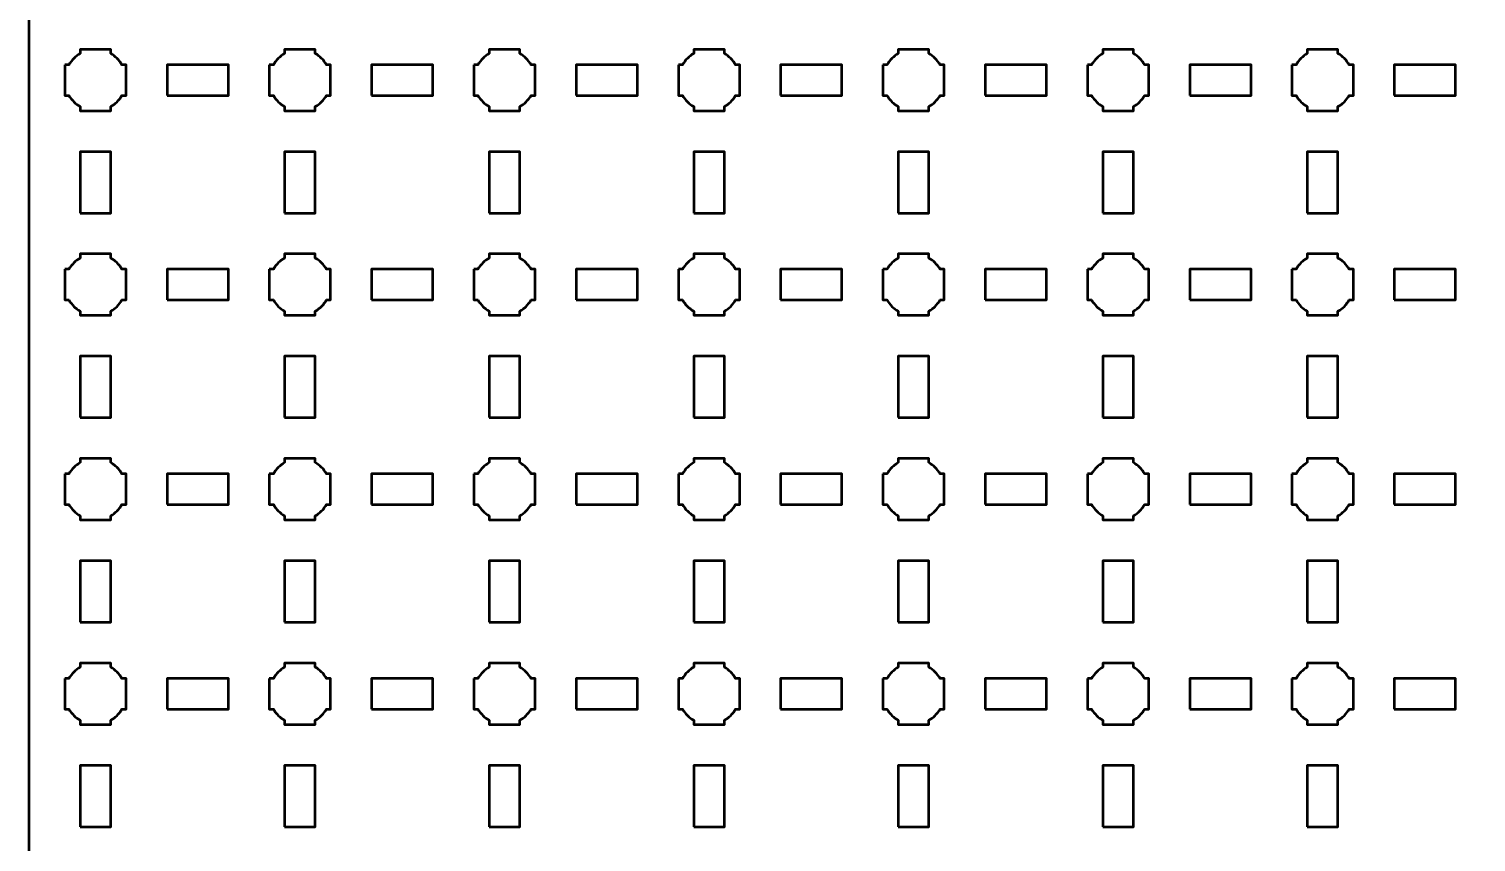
# Model space of a CAD drawing. Header units: centimetres. Extents: x -40.1 to 19.1, y -44.5 to 14.8.
# Drawn here: x -40.15 to -26, y -7.3 to 0.65 of the extents above; entities that cross this region are included whole.
import ezdxf

# ---------------------------------------------------------------- set-up
doc = ezdxf.new("R2010")
doc.units = ezdxf.units.CM
doc.header["$MEASUREMENT"] = 0
doc.layers.add('Layer 1', color=7, linetype='Continuous')

msp = doc.modelspace()

# ---------------------------------------------------------------- linework, layer by layer
at = {"layer": 'Layer 1', "color": 250, "lineweight": 53}
for points in [[(-38.8, 0), (-38.2, 0), (-38.2, 0.3), (-38.8, 0.3), (-38.8, 0)], [(-36.8, 0), (-36.2, 0), (-36.2, 0.3), (-36.8, 0.3), (-36.8, 0)], [(-34.8, 0), (-34.2, 0), (-34.2, 0.3), (-34.8, 0.3), (-34.8, 0)], [(-32.8, 0), (-32.2, 0), (-32.2, 0.3), (-32.8, 0.3), (-32.8, 0)], [(-30.8, 0), (-30.2, 0), (-30.2, 0.3), (-30.8, 0.3), (-30.8, 0)], [(-28.8, 0), (-28.2, 0), (-28.2, 0.3), (-28.8, 0.3), (-28.8, 0)], [(-26.8, 0), (-26.2, 0), (-26.2, 0.3), (-26.8, 0.3), (-26.8, 0)], [(-39.65, -1.15), (-39.35, -1.15), (-39.35, -0.55), (-39.65, -0.55), (-39.65, -1.15)], [(-37.65, -1.15), (-37.35, -1.15), (-37.35, -0.55), (-37.65, -0.55), (-37.65, -1.15)], [(-35.65, -1.15), (-35.35, -1.15), (-35.35, -0.55), (-35.65, -0.55), (-35.65, -1.15)], [(-33.65, -1.15), (-33.35, -1.15), (-33.35, -0.55), (-33.65, -0.55), (-33.65, -1.15)], [(-31.65, -1.15), (-31.35, -1.15), (-31.35, -0.55), (-31.65, -0.55), (-31.65, -1.15)], [(-29.65, -1.15), (-29.35, -1.15), (-29.35, -0.55), (-29.65, -0.55), (-29.65, -1.15)], [(-27.65, -1.15), (-27.35, -1.15), (-27.35, -0.55), (-27.65, -0.55), (-27.65, -1.15)], [(-38.8, -2), (-38.2, -2), (-38.2, -1.7), (-38.8, -1.7), (-38.8, -2)], [(-36.8, -2), (-36.2, -2), (-36.2, -1.7), (-36.8, -1.7), (-36.8, -2)], [(-34.8, -2), (-34.2, -2), (-34.2, -1.7), (-34.8, -1.7), (-34.8, -2)], [(-32.8, -2), (-32.2, -2), (-32.2, -1.7), (-32.8, -1.7), (-32.8, -2)], [(-30.8, -2), (-30.2, -2), (-30.2, -1.7), (-30.8, -1.7), (-30.8, -2)], [(-28.8, -2), (-28.2, -2), (-28.2, -1.7), (-28.8, -1.7), (-28.8, -2)], [(-26.8, -2), (-26.2, -2), (-26.2, -1.7), (-26.8, -1.7), (-26.8, -2)], [(-39.65, -3.15), (-39.35, -3.15), (-39.35, -2.55), (-39.65, -2.55), (-39.65, -3.15)], [(-37.65, -3.15), (-37.35, -3.15), (-37.35, -2.55), (-37.65, -2.55), (-37.65, -3.15)], [(-35.65, -3.15), (-35.35, -3.15), (-35.35, -2.55), (-35.65, -2.55), (-35.65, -3.15)], [(-33.65, -3.15), (-33.35, -3.15), (-33.35, -2.55), (-33.65, -2.55), (-33.65, -3.15)], [(-31.65, -3.15), (-31.35, -3.15), (-31.35, -2.55), (-31.65, -2.55), (-31.65, -3.15)], [(-29.65, -3.15), (-29.35, -3.15), (-29.35, -2.55), (-29.65, -2.55), (-29.65, -3.15)], [(-27.65, -3.15), (-27.35, -3.15), (-27.35, -2.55), (-27.65, -2.55), (-27.65, -3.15)], [(-38.8, -4), (-38.2, -4), (-38.2, -3.7), (-38.8, -3.7), (-38.8, -4)], [(-36.8, -4), (-36.2, -4), (-36.2, -3.7), (-36.8, -3.7), (-36.8, -4)], [(-34.8, -4), (-34.2, -4), (-34.2, -3.7), (-34.8, -3.7), (-34.8, -4)], [(-32.8, -4), (-32.2, -4), (-32.2, -3.7), (-32.8, -3.7), (-32.8, -4)], [(-30.8, -4), (-30.2, -4), (-30.2, -3.7), (-30.8, -3.7), (-30.8, -4)], [(-28.8, -4), (-28.2, -4), (-28.2, -3.7), (-28.8, -3.7), (-28.8, -4)], [(-26.8, -4), (-26.2, -4), (-26.2, -3.7), (-26.8, -3.7), (-26.8, -4)], [(-39.65, -5.15), (-39.35, -5.15), (-39.35, -4.55), (-39.65, -4.55), (-39.65, -5.15)], [(-37.65, -5.15), (-37.35, -5.15), (-37.35, -4.55), (-37.65, -4.55), (-37.65, -5.15)], [(-35.65, -5.15), (-35.35, -5.15), (-35.35, -4.55), (-35.65, -4.55), (-35.65, -5.15)], [(-33.65, -5.15), (-33.35, -5.15), (-33.35, -4.55), (-33.65, -4.55), (-33.65, -5.15)], [(-31.65, -5.15), (-31.35, -5.15), (-31.35, -4.55), (-31.65, -4.55), (-31.65, -5.15)], [(-29.65, -5.15), (-29.35, -5.15), (-29.35, -4.55), (-29.65, -4.55), (-29.65, -5.15)], [(-27.65, -5.15), (-27.35, -5.15), (-27.35, -4.55), (-27.65, -4.55), (-27.65, -5.15)], [(-38.8, -6), (-38.2, -6), (-38.2, -5.7), (-38.8, -5.7), (-38.8, -6)], [(-36.8, -6), (-36.2, -6), (-36.2, -5.7), (-36.8, -5.7), (-36.8, -6)], [(-34.8, -6), (-34.2, -6), (-34.2, -5.7), (-34.8, -5.7), (-34.8, -6)], [(-32.8, -6), (-32.2, -6), (-32.2, -5.7), (-32.8, -5.7), (-32.8, -6)], [(-30.8, -6), (-30.2, -6), (-30.2, -5.7), (-30.8, -5.7), (-30.8, -6)], [(-28.8, -6), (-28.2, -6), (-28.2, -5.7), (-28.8, -5.7), (-28.8, -6)], [(-26.8, -6), (-26.2, -6), (-26.2, -5.7), (-26.8, -5.7), (-26.8, -6)], [(-39.65, -7.15), (-39.35, -7.15), (-39.35, -6.55), (-39.65, -6.55), (-39.65, -7.15)], [(-37.65, -7.15), (-37.35, -7.15), (-37.35, -6.55), (-37.65, -6.55), (-37.65, -7.15)], [(-35.65, -7.15), (-35.35, -7.15), (-35.35, -6.55), (-35.65, -6.55), (-35.65, -7.15)], [(-33.65, -7.15), (-33.35, -7.15), (-33.35, -6.55), (-33.65, -6.55), (-33.65, -7.15)], [(-31.65, -7.15), (-31.35, -7.15), (-31.35, -6.55), (-31.65, -6.55), (-31.65, -7.15)], [(-29.65, -7.15), (-29.35, -7.15), (-29.35, -6.55), (-29.65, -6.55), (-29.65, -7.15)], [(-27.65, -7.15), (-27.35, -7.15), (-27.35, -6.55), (-27.65, -6.55), (-27.65, -7.15)]]:
    msp.add_lwpolyline(points, close=True, dxfattribs=at)
msp.add_open_spline([(-40.15, -44), (-40.15, -44), (-40.15, 14.3), (-40.15, 14.3), (-40.15, 14.3), (-40.15, 14.57609), (-39.92609, 14.8), (-39.65, 14.8), (-39.65, 14.8), (-39.65, 14.8), (18.65, 14.8), (18.65, 14.8), (18.65, 14.8), (18.92609, 14.8), (19.15, 14.57609), (19.15, 14.3), (19.15, 14.3), (19.15, 14.3), (19.15, -44), (19.15, -44), (19.15, -44), (19.15, -44.27609), (18.92609, -44.5), (18.65, -44.5), (18.65, -44.5), (18.65, -44.5), (-39.65, -44.5), (-39.65, -44.5), (-39.65, -44.5), (-39.92609, -44.5), (-40.15, -44.27609), (-40.15, -44)], degree=3, knots=[0, 0, 0, 0, 0.125, 0.125, 0.125, 0.125, 0.25, 0.25, 0.25, 0.25, 0.375, 0.375, 0.375, 0.375, 0.5, 0.5, 0.5, 0.5, 0.625, 0.625, 0.625, 0.625, 0.75, 0.75, 0.75, 0.75, 0.875, 0.875, 0.875, 0.875, 1, 1, 1, 1], dxfattribs=at)
at = {"layer": 'Layer 1', "lineweight": 53}
for points in [[(-39.8, 0.3), (-39.8, 0.3), (-39.75985, 0.3), (-39.75985, 0.3), (-39.75985, 0.3), (-39.7335, 0.34553), (-39.69553, 0.3835), (-39.65, 0.40985), (-39.65, 0.40985), (-39.65, 0.40985), (-39.65, 0.45), (-39.65, 0.45), (-39.65, 0.45), (-39.65, 0.45), (-39.5, 0.45), (-39.5, 0.45), (-39.5, 0.45), (-39.5, 0.45), (-39.35, 0.45), (-39.35, 0.45), (-39.35, 0.45), (-39.35, 0.45), (-39.35, 0.40985), (-39.35, 0.40985), (-39.35, 0.40985), (-39.30447, 0.3835), (-39.2665, 0.34553), (-39.24015, 0.3), (-39.24015, 0.3), (-39.24015, 0.3), (-39.2, 0.3), (-39.2, 0.3), (-39.2, 0.3), (-39.2, 0.3), (-39.2, 0.15), (-39.2, 0.15), (-39.2, 0.15), (-39.2, 0.15), (-39.2, 0), (-39.2, 0), (-39.2, 0), (-39.2, 0), (-39.24015, 0), (-39.24015, 0), (-39.24015, 0), (-39.2665, -0.04553), (-39.30447, -0.0835), (-39.35, -0.10985), (-39.35, -0.10985), (-39.35, -0.10985), (-39.35, -0.15), (-39.35, -0.15), (-39.35, -0.15), (-39.35, -0.15), (-39.5, -0.15), (-39.5, -0.15), (-39.5, -0.15), (-39.5, -0.15), (-39.65, -0.15), (-39.65, -0.15), (-39.65, -0.15), (-39.65, -0.15), (-39.65, -0.10985), (-39.65, -0.10985), (-39.65, -0.10985), (-39.69553, -0.0835), (-39.7335, -0.04553), (-39.75985, 0), (-39.75985, 0), (-39.75985, 0), (-39.8, 0), (-39.8, 0), (-39.8, 0), (-39.8, 0), (-39.8, 0.15), (-39.8, 0.15), (-39.8, 0.15), (-39.8, 0.15), (-39.8, 0.3), (-39.8, 0.3)], [(-37.8, 0.3), (-37.8, 0.3), (-37.75985, 0.3), (-37.75985, 0.3), (-37.75985, 0.3), (-37.7335, 0.34553), (-37.69553, 0.3835), (-37.65, 0.40985), (-37.65, 0.40985), (-37.65, 0.40985), (-37.65, 0.45), (-37.65, 0.45), (-37.65, 0.45), (-37.65, 0.45), (-37.5, 0.45), (-37.5, 0.45), (-37.5, 0.45), (-37.5, 0.45), (-37.35, 0.45), (-37.35, 0.45), (-37.35, 0.45), (-37.35, 0.45), (-37.35, 0.40985), (-37.35, 0.40985), (-37.35, 0.40985), (-37.30447, 0.3835), (-37.2665, 0.34553), (-37.24015, 0.3), (-37.24015, 0.3), (-37.24015, 0.3), (-37.2, 0.3), (-37.2, 0.3), (-37.2, 0.3), (-37.2, 0.3), (-37.2, 0.15), (-37.2, 0.15), (-37.2, 0.15), (-37.2, 0.15), (-37.2, 0), (-37.2, 0), (-37.2, 0), (-37.2, 0), (-37.24015, 0), (-37.24015, 0), (-37.24015, 0), (-37.2665, -0.04553), (-37.30447, -0.0835), (-37.35, -0.10985), (-37.35, -0.10985), (-37.35, -0.10985), (-37.35, -0.15), (-37.35, -0.15), (-37.35, -0.15), (-37.35, -0.15), (-37.5, -0.15), (-37.5, -0.15), (-37.5, -0.15), (-37.5, -0.15), (-37.65, -0.15), (-37.65, -0.15), (-37.65, -0.15), (-37.65, -0.15), (-37.65, -0.10985), (-37.65, -0.10985), (-37.65, -0.10985), (-37.69553, -0.0835), (-37.7335, -0.04553), (-37.75985, 0), (-37.75985, 0), (-37.75985, 0), (-37.8, 0), (-37.8, 0), (-37.8, 0), (-37.8, 0), (-37.8, 0.15), (-37.8, 0.15), (-37.8, 0.15), (-37.8, 0.15), (-37.8, 0.3), (-37.8, 0.3)], [(-35.8, 0.3), (-35.8, 0.3), (-35.75985, 0.3), (-35.75985, 0.3), (-35.75985, 0.3), (-35.7335, 0.34553), (-35.69553, 0.3835), (-35.65, 0.40985), (-35.65, 0.40985), (-35.65, 0.40985), (-35.65, 0.45), (-35.65, 0.45), (-35.65, 0.45), (-35.65, 0.45), (-35.5, 0.45), (-35.5, 0.45), (-35.5, 0.45), (-35.5, 0.45), (-35.35, 0.45), (-35.35, 0.45), (-35.35, 0.45), (-35.35, 0.45), (-35.35, 0.40985), (-35.35, 0.40985), (-35.35, 0.40985), (-35.30447, 0.3835), (-35.2665, 0.34553), (-35.24015, 0.3), (-35.24015, 0.3), (-35.24015, 0.3), (-35.2, 0.3), (-35.2, 0.3), (-35.2, 0.3), (-35.2, 0.3), (-35.2, 0.15), (-35.2, 0.15), (-35.2, 0.15), (-35.2, 0.15), (-35.2, 0), (-35.2, 0), (-35.2, 0), (-35.2, 0), (-35.24015, 0), (-35.24015, 0), (-35.24015, 0), (-35.2665, -0.04553), (-35.30447, -0.0835), (-35.35, -0.10985), (-35.35, -0.10985), (-35.35, -0.10985), (-35.35, -0.15), (-35.35, -0.15), (-35.35, -0.15), (-35.35, -0.15), (-35.5, -0.15), (-35.5, -0.15), (-35.5, -0.15), (-35.5, -0.15), (-35.65, -0.15), (-35.65, -0.15), (-35.65, -0.15), (-35.65, -0.15), (-35.65, -0.10985), (-35.65, -0.10985), (-35.65, -0.10985), (-35.69553, -0.0835), (-35.7335, -0.04553), (-35.75985, 0), (-35.75985, 0), (-35.75985, 0), (-35.8, 0), (-35.8, 0), (-35.8, 0), (-35.8, 0), (-35.8, 0.15), (-35.8, 0.15), (-35.8, 0.15), (-35.8, 0.15), (-35.8, 0.3), (-35.8, 0.3)], [(-33.8, 0.3), (-33.8, 0.3), (-33.75985, 0.3), (-33.75985, 0.3), (-33.75985, 0.3), (-33.7335, 0.34553), (-33.69553, 0.3835), (-33.65, 0.40985), (-33.65, 0.40985), (-33.65, 0.40985), (-33.65, 0.45), (-33.65, 0.45), (-33.65, 0.45), (-33.65, 0.45), (-33.5, 0.45), (-33.5, 0.45), (-33.5, 0.45), (-33.5, 0.45), (-33.35, 0.45), (-33.35, 0.45), (-33.35, 0.45), (-33.35, 0.45), (-33.35, 0.40985), (-33.35, 0.40985), (-33.35, 0.40985), (-33.30447, 0.3835), (-33.2665, 0.34553), (-33.24015, 0.3), (-33.24015, 0.3), (-33.24015, 0.3), (-33.2, 0.3), (-33.2, 0.3), (-33.2, 0.3), (-33.2, 0.3), (-33.2, 0.15), (-33.2, 0.15), (-33.2, 0.15), (-33.2, 0.15), (-33.2, 0), (-33.2, 0), (-33.2, 0), (-33.2, 0), (-33.24015, 0), (-33.24015, 0), (-33.24015, 0), (-33.2665, -0.04553), (-33.30447, -0.0835), (-33.35, -0.10985), (-33.35, -0.10985), (-33.35, -0.10985), (-33.35, -0.15), (-33.35, -0.15), (-33.35, -0.15), (-33.35, -0.15), (-33.5, -0.15), (-33.5, -0.15), (-33.5, -0.15), (-33.5, -0.15), (-33.65, -0.15), (-33.65, -0.15), (-33.65, -0.15), (-33.65, -0.15), (-33.65, -0.10985), (-33.65, -0.10985), (-33.65, -0.10985), (-33.69553, -0.0835), (-33.7335, -0.04553), (-33.75985, 0), (-33.75985, 0), (-33.75985, 0), (-33.8, 0), (-33.8, 0), (-33.8, 0), (-33.8, 0), (-33.8, 0.15), (-33.8, 0.15), (-33.8, 0.15), (-33.8, 0.15), (-33.8, 0.3), (-33.8, 0.3)], [(-31.8, 0.3), (-31.8, 0.3), (-31.75985, 0.3), (-31.75985, 0.3), (-31.75985, 0.3), (-31.7335, 0.34553), (-31.69553, 0.3835), (-31.65, 0.40985), (-31.65, 0.40985), (-31.65, 0.40985), (-31.65, 0.45), (-31.65, 0.45), (-31.65, 0.45), (-31.65, 0.45), (-31.5, 0.45), (-31.5, 0.45), (-31.5, 0.45), (-31.5, 0.45), (-31.35, 0.45), (-31.35, 0.45), (-31.35, 0.45), (-31.35, 0.45), (-31.35, 0.40985), (-31.35, 0.40985), (-31.35, 0.40985), (-31.30447, 0.3835), (-31.2665, 0.34553), (-31.24015, 0.3), (-31.24015, 0.3), (-31.24015, 0.3), (-31.2, 0.3), (-31.2, 0.3), (-31.2, 0.3), (-31.2, 0.3), (-31.2, 0.15), (-31.2, 0.15), (-31.2, 0.15), (-31.2, 0.15), (-31.2, 0), (-31.2, 0), (-31.2, 0), (-31.2, 0), (-31.24015, 0), (-31.24015, 0), (-31.24015, 0), (-31.2665, -0.04553), (-31.30447, -0.0835), (-31.35, -0.10985), (-31.35, -0.10985), (-31.35, -0.10985), (-31.35, -0.15), (-31.35, -0.15), (-31.35, -0.15), (-31.35, -0.15), (-31.5, -0.15), (-31.5, -0.15), (-31.5, -0.15), (-31.5, -0.15), (-31.65, -0.15), (-31.65, -0.15), (-31.65, -0.15), (-31.65, -0.15), (-31.65, -0.10985), (-31.65, -0.10985), (-31.65, -0.10985), (-31.69553, -0.0835), (-31.7335, -0.04553), (-31.75985, 0), (-31.75985, 0), (-31.75985, 0), (-31.8, 0), (-31.8, 0), (-31.8, 0), (-31.8, 0), (-31.8, 0.15), (-31.8, 0.15), (-31.8, 0.15), (-31.8, 0.15), (-31.8, 0.3), (-31.8, 0.3)], [(-29.8, 0.3), (-29.8, 0.3), (-29.75985, 0.3), (-29.75985, 0.3), (-29.75985, 0.3), (-29.7335, 0.34553), (-29.69553, 0.3835), (-29.65, 0.40985), (-29.65, 0.40985), (-29.65, 0.40985), (-29.65, 0.45), (-29.65, 0.45), (-29.65, 0.45), (-29.65, 0.45), (-29.5, 0.45), (-29.5, 0.45), (-29.5, 0.45), (-29.5, 0.45), (-29.35, 0.45), (-29.35, 0.45), (-29.35, 0.45), (-29.35, 0.45), (-29.35, 0.40985), (-29.35, 0.40985), (-29.35, 0.40985), (-29.30447, 0.3835), (-29.2665, 0.34553), (-29.24015, 0.3), (-29.24015, 0.3), (-29.24015, 0.3), (-29.2, 0.3), (-29.2, 0.3), (-29.2, 0.3), (-29.2, 0.3), (-29.2, 0.15), (-29.2, 0.15), (-29.2, 0.15), (-29.2, 0.15), (-29.2, 0), (-29.2, 0), (-29.2, 0), (-29.2, 0), (-29.24015, 0), (-29.24015, 0), (-29.24015, 0), (-29.2665, -0.04553), (-29.30447, -0.0835), (-29.35, -0.10985), (-29.35, -0.10985), (-29.35, -0.10985), (-29.35, -0.15), (-29.35, -0.15), (-29.35, -0.15), (-29.35, -0.15), (-29.5, -0.15), (-29.5, -0.15), (-29.5, -0.15), (-29.5, -0.15), (-29.65, -0.15), (-29.65, -0.15), (-29.65, -0.15), (-29.65, -0.15), (-29.65, -0.10985), (-29.65, -0.10985), (-29.65, -0.10985), (-29.69553, -0.0835), (-29.7335, -0.04553), (-29.75985, 0), (-29.75985, 0), (-29.75985, 0), (-29.8, 0), (-29.8, 0), (-29.8, 0), (-29.8, 0), (-29.8, 0.15), (-29.8, 0.15), (-29.8, 0.15), (-29.8, 0.15), (-29.8, 0.3), (-29.8, 0.3)], [(-27.8, 0.3), (-27.8, 0.3), (-27.75985, 0.3), (-27.75985, 0.3), (-27.75985, 0.3), (-27.7335, 0.34553), (-27.69553, 0.3835), (-27.65, 0.40985), (-27.65, 0.40985), (-27.65, 0.40985), (-27.65, 0.45), (-27.65, 0.45), (-27.65, 0.45), (-27.65, 0.45), (-27.5, 0.45), (-27.5, 0.45), (-27.5, 0.45), (-27.5, 0.45), (-27.35, 0.45), (-27.35, 0.45), (-27.35, 0.45), (-27.35, 0.45), (-27.35, 0.40985), (-27.35, 0.40985), (-27.35, 0.40985), (-27.30447, 0.3835), (-27.2665, 0.34553), (-27.24015, 0.3), (-27.24015, 0.3), (-27.24015, 0.3), (-27.2, 0.3), (-27.2, 0.3), (-27.2, 0.3), (-27.2, 0.3), (-27.2, 0.15), (-27.2, 0.15), (-27.2, 0.15), (-27.2, 0.15), (-27.2, 0), (-27.2, 0), (-27.2, 0), (-27.2, 0), (-27.24015, 0), (-27.24015, 0), (-27.24015, 0), (-27.2665, -0.04553), (-27.30447, -0.0835), (-27.35, -0.10985), (-27.35, -0.10985), (-27.35, -0.10985), (-27.35, -0.15), (-27.35, -0.15), (-27.35, -0.15), (-27.35, -0.15), (-27.5, -0.15), (-27.5, -0.15), (-27.5, -0.15), (-27.5, -0.15), (-27.65, -0.15), (-27.65, -0.15), (-27.65, -0.15), (-27.65, -0.15), (-27.65, -0.10985), (-27.65, -0.10985), (-27.65, -0.10985), (-27.69553, -0.0835), (-27.7335, -0.04553), (-27.75985, 0), (-27.75985, 0), (-27.75985, 0), (-27.8, 0), (-27.8, 0), (-27.8, 0), (-27.8, 0), (-27.8, 0.15), (-27.8, 0.15), (-27.8, 0.15), (-27.8, 0.15), (-27.8, 0.3), (-27.8, 0.3)], [(-39.8, -1.7), (-39.8, -1.7), (-39.75985, -1.7), (-39.75985, -1.7), (-39.75985, -1.7), (-39.7335, -1.65447), (-39.69553, -1.6165), (-39.65, -1.59015), (-39.65, -1.59015), (-39.65, -1.59015), (-39.65, -1.55), (-39.65, -1.55), (-39.65, -1.55), (-39.65, -1.55), (-39.5, -1.55), (-39.5, -1.55), (-39.5, -1.55), (-39.5, -1.55), (-39.35, -1.55), (-39.35, -1.55), (-39.35, -1.55), (-39.35, -1.55), (-39.35, -1.59015), (-39.35, -1.59015), (-39.35, -1.59015), (-39.30447, -1.6165), (-39.2665, -1.65447), (-39.24015, -1.7), (-39.24015, -1.7), (-39.24015, -1.7), (-39.2, -1.7), (-39.2, -1.7), (-39.2, -1.7), (-39.2, -1.7), (-39.2, -1.85), (-39.2, -1.85), (-39.2, -1.85), (-39.2, -1.85), (-39.2, -2), (-39.2, -2), (-39.2, -2), (-39.2, -2), (-39.24015, -2), (-39.24015, -2), (-39.24015, -2), (-39.2665, -2.04553), (-39.30447, -2.0835), (-39.35, -2.10985), (-39.35, -2.10985), (-39.35, -2.10985), (-39.35, -2.15), (-39.35, -2.15), (-39.35, -2.15), (-39.35, -2.15), (-39.5, -2.15), (-39.5, -2.15), (-39.5, -2.15), (-39.5, -2.15), (-39.65, -2.15), (-39.65, -2.15), (-39.65, -2.15), (-39.65, -2.15), (-39.65, -2.10985), (-39.65, -2.10985), (-39.65, -2.10985), (-39.69553, -2.0835), (-39.7335, -2.04553), (-39.75985, -2), (-39.75985, -2), (-39.75985, -2), (-39.8, -2), (-39.8, -2), (-39.8, -2), (-39.8, -2), (-39.8, -1.85), (-39.8, -1.85), (-39.8, -1.85), (-39.8, -1.85), (-39.8, -1.7), (-39.8, -1.7)], [(-37.8, -1.7), (-37.8, -1.7), (-37.75985, -1.7), (-37.75985, -1.7), (-37.75985, -1.7), (-37.7335, -1.65447), (-37.69553, -1.6165), (-37.65, -1.59015), (-37.65, -1.59015), (-37.65, -1.59015), (-37.65, -1.55), (-37.65, -1.55), (-37.65, -1.55), (-37.65, -1.55), (-37.5, -1.55), (-37.5, -1.55), (-37.5, -1.55), (-37.5, -1.55), (-37.35, -1.55), (-37.35, -1.55), (-37.35, -1.55), (-37.35, -1.55), (-37.35, -1.59015), (-37.35, -1.59015), (-37.35, -1.59015), (-37.30447, -1.6165), (-37.2665, -1.65447), (-37.24015, -1.7), (-37.24015, -1.7), (-37.24015, -1.7), (-37.2, -1.7), (-37.2, -1.7), (-37.2, -1.7), (-37.2, -1.7), (-37.2, -1.85), (-37.2, -1.85), (-37.2, -1.85), (-37.2, -1.85), (-37.2, -2), (-37.2, -2), (-37.2, -2), (-37.2, -2), (-37.24015, -2), (-37.24015, -2), (-37.24015, -2), (-37.2665, -2.04553), (-37.30447, -2.0835), (-37.35, -2.10985), (-37.35, -2.10985), (-37.35, -2.10985), (-37.35, -2.15), (-37.35, -2.15), (-37.35, -2.15), (-37.35, -2.15), (-37.5, -2.15), (-37.5, -2.15), (-37.5, -2.15), (-37.5, -2.15), (-37.65, -2.15), (-37.65, -2.15), (-37.65, -2.15), (-37.65, -2.15), (-37.65, -2.10985), (-37.65, -2.10985), (-37.65, -2.10985), (-37.69553, -2.0835), (-37.7335, -2.04553), (-37.75985, -2), (-37.75985, -2), (-37.75985, -2), (-37.8, -2), (-37.8, -2), (-37.8, -2), (-37.8, -2), (-37.8, -1.85), (-37.8, -1.85), (-37.8, -1.85), (-37.8, -1.85), (-37.8, -1.7), (-37.8, -1.7)], [(-35.8, -1.7), (-35.8, -1.7), (-35.75985, -1.7), (-35.75985, -1.7), (-35.75985, -1.7), (-35.7335, -1.65447), (-35.69553, -1.6165), (-35.65, -1.59015), (-35.65, -1.59015), (-35.65, -1.59015), (-35.65, -1.55), (-35.65, -1.55), (-35.65, -1.55), (-35.65, -1.55), (-35.5, -1.55), (-35.5, -1.55), (-35.5, -1.55), (-35.5, -1.55), (-35.35, -1.55), (-35.35, -1.55), (-35.35, -1.55), (-35.35, -1.55), (-35.35, -1.59015), (-35.35, -1.59015), (-35.35, -1.59015), (-35.30447, -1.6165), (-35.2665, -1.65447), (-35.24015, -1.7), (-35.24015, -1.7), (-35.24015, -1.7), (-35.2, -1.7), (-35.2, -1.7), (-35.2, -1.7), (-35.2, -1.7), (-35.2, -1.85), (-35.2, -1.85), (-35.2, -1.85), (-35.2, -1.85), (-35.2, -2), (-35.2, -2), (-35.2, -2), (-35.2, -2), (-35.24015, -2), (-35.24015, -2), (-35.24015, -2), (-35.2665, -2.04553), (-35.30447, -2.0835), (-35.35, -2.10985), (-35.35, -2.10985), (-35.35, -2.10985), (-35.35, -2.15), (-35.35, -2.15), (-35.35, -2.15), (-35.35, -2.15), (-35.5, -2.15), (-35.5, -2.15), (-35.5, -2.15), (-35.5, -2.15), (-35.65, -2.15), (-35.65, -2.15), (-35.65, -2.15), (-35.65, -2.15), (-35.65, -2.10985), (-35.65, -2.10985), (-35.65, -2.10985), (-35.69553, -2.0835), (-35.7335, -2.04553), (-35.75985, -2), (-35.75985, -2), (-35.75985, -2), (-35.8, -2), (-35.8, -2), (-35.8, -2), (-35.8, -2), (-35.8, -1.85), (-35.8, -1.85), (-35.8, -1.85), (-35.8, -1.85), (-35.8, -1.7), (-35.8, -1.7)], [(-33.8, -1.7), (-33.8, -1.7), (-33.75985, -1.7), (-33.75985, -1.7), (-33.75985, -1.7), (-33.7335, -1.65447), (-33.69553, -1.6165), (-33.65, -1.59015), (-33.65, -1.59015), (-33.65, -1.59015), (-33.65, -1.55), (-33.65, -1.55), (-33.65, -1.55), (-33.65, -1.55), (-33.5, -1.55), (-33.5, -1.55), (-33.5, -1.55), (-33.5, -1.55), (-33.35, -1.55), (-33.35, -1.55), (-33.35, -1.55), (-33.35, -1.55), (-33.35, -1.59015), (-33.35, -1.59015), (-33.35, -1.59015), (-33.30447, -1.6165), (-33.2665, -1.65447), (-33.24015, -1.7), (-33.24015, -1.7), (-33.24015, -1.7), (-33.2, -1.7), (-33.2, -1.7), (-33.2, -1.7), (-33.2, -1.7), (-33.2, -1.85), (-33.2, -1.85), (-33.2, -1.85), (-33.2, -1.85), (-33.2, -2), (-33.2, -2), (-33.2, -2), (-33.2, -2), (-33.24015, -2), (-33.24015, -2), (-33.24015, -2), (-33.2665, -2.04553), (-33.30447, -2.0835), (-33.35, -2.10985), (-33.35, -2.10985), (-33.35, -2.10985), (-33.35, -2.15), (-33.35, -2.15), (-33.35, -2.15), (-33.35, -2.15), (-33.5, -2.15), (-33.5, -2.15), (-33.5, -2.15), (-33.5, -2.15), (-33.65, -2.15), (-33.65, -2.15), (-33.65, -2.15), (-33.65, -2.15), (-33.65, -2.10985), (-33.65, -2.10985), (-33.65, -2.10985), (-33.69553, -2.0835), (-33.7335, -2.04553), (-33.75985, -2), (-33.75985, -2), (-33.75985, -2), (-33.8, -2), (-33.8, -2), (-33.8, -2), (-33.8, -2), (-33.8, -1.85), (-33.8, -1.85), (-33.8, -1.85), (-33.8, -1.85), (-33.8, -1.7), (-33.8, -1.7)], [(-31.8, -1.7), (-31.8, -1.7), (-31.75985, -1.7), (-31.75985, -1.7), (-31.75985, -1.7), (-31.7335, -1.65447), (-31.69553, -1.6165), (-31.65, -1.59015), (-31.65, -1.59015), (-31.65, -1.59015), (-31.65, -1.55), (-31.65, -1.55), (-31.65, -1.55), (-31.65, -1.55), (-31.5, -1.55), (-31.5, -1.55), (-31.5, -1.55), (-31.5, -1.55), (-31.35, -1.55), (-31.35, -1.55), (-31.35, -1.55), (-31.35, -1.55), (-31.35, -1.59015), (-31.35, -1.59015), (-31.35, -1.59015), (-31.30447, -1.6165), (-31.2665, -1.65447), (-31.24015, -1.7), (-31.24015, -1.7), (-31.24015, -1.7), (-31.2, -1.7), (-31.2, -1.7), (-31.2, -1.7), (-31.2, -1.7), (-31.2, -1.85), (-31.2, -1.85), (-31.2, -1.85), (-31.2, -1.85), (-31.2, -2), (-31.2, -2), (-31.2, -2), (-31.2, -2), (-31.24015, -2), (-31.24015, -2), (-31.24015, -2), (-31.2665, -2.04553), (-31.30447, -2.0835), (-31.35, -2.10985), (-31.35, -2.10985), (-31.35, -2.10985), (-31.35, -2.15), (-31.35, -2.15), (-31.35, -2.15), (-31.35, -2.15), (-31.5, -2.15), (-31.5, -2.15), (-31.5, -2.15), (-31.5, -2.15), (-31.65, -2.15), (-31.65, -2.15), (-31.65, -2.15), (-31.65, -2.15), (-31.65, -2.10985), (-31.65, -2.10985), (-31.65, -2.10985), (-31.69553, -2.0835), (-31.7335, -2.04553), (-31.75985, -2), (-31.75985, -2), (-31.75985, -2), (-31.8, -2), (-31.8, -2), (-31.8, -2), (-31.8, -2), (-31.8, -1.85), (-31.8, -1.85), (-31.8, -1.85), (-31.8, -1.85), (-31.8, -1.7), (-31.8, -1.7)], [(-29.8, -1.7), (-29.8, -1.7), (-29.75985, -1.7), (-29.75985, -1.7), (-29.75985, -1.7), (-29.7335, -1.65447), (-29.69553, -1.6165), (-29.65, -1.59015), (-29.65, -1.59015), (-29.65, -1.59015), (-29.65, -1.55), (-29.65, -1.55), (-29.65, -1.55), (-29.65, -1.55), (-29.5, -1.55), (-29.5, -1.55), (-29.5, -1.55), (-29.5, -1.55), (-29.35, -1.55), (-29.35, -1.55), (-29.35, -1.55), (-29.35, -1.55), (-29.35, -1.59015), (-29.35, -1.59015), (-29.35, -1.59015), (-29.30447, -1.6165), (-29.2665, -1.65447), (-29.24015, -1.7), (-29.24015, -1.7), (-29.24015, -1.7), (-29.2, -1.7), (-29.2, -1.7), (-29.2, -1.7), (-29.2, -1.7), (-29.2, -1.85), (-29.2, -1.85), (-29.2, -1.85), (-29.2, -1.85), (-29.2, -2), (-29.2, -2), (-29.2, -2), (-29.2, -2), (-29.24015, -2), (-29.24015, -2), (-29.24015, -2), (-29.2665, -2.04553), (-29.30447, -2.0835), (-29.35, -2.10985), (-29.35, -2.10985), (-29.35, -2.10985), (-29.35, -2.15), (-29.35, -2.15), (-29.35, -2.15), (-29.35, -2.15), (-29.5, -2.15), (-29.5, -2.15), (-29.5, -2.15), (-29.5, -2.15), (-29.65, -2.15), (-29.65, -2.15), (-29.65, -2.15), (-29.65, -2.15), (-29.65, -2.10985), (-29.65, -2.10985), (-29.65, -2.10985), (-29.69553, -2.0835), (-29.7335, -2.04553), (-29.75985, -2), (-29.75985, -2), (-29.75985, -2), (-29.8, -2), (-29.8, -2), (-29.8, -2), (-29.8, -2), (-29.8, -1.85), (-29.8, -1.85), (-29.8, -1.85), (-29.8, -1.85), (-29.8, -1.7), (-29.8, -1.7)], [(-27.8, -1.7), (-27.8, -1.7), (-27.75985, -1.7), (-27.75985, -1.7), (-27.75985, -1.7), (-27.7335, -1.65447), (-27.69553, -1.6165), (-27.65, -1.59015), (-27.65, -1.59015), (-27.65, -1.59015), (-27.65, -1.55), (-27.65, -1.55), (-27.65, -1.55), (-27.65, -1.55), (-27.5, -1.55), (-27.5, -1.55), (-27.5, -1.55), (-27.5, -1.55), (-27.35, -1.55), (-27.35, -1.55), (-27.35, -1.55), (-27.35, -1.55), (-27.35, -1.59015), (-27.35, -1.59015), (-27.35, -1.59015), (-27.30447, -1.6165), (-27.2665, -1.65447), (-27.24015, -1.7), (-27.24015, -1.7), (-27.24015, -1.7), (-27.2, -1.7), (-27.2, -1.7), (-27.2, -1.7), (-27.2, -1.7), (-27.2, -1.85), (-27.2, -1.85), (-27.2, -1.85), (-27.2, -1.85), (-27.2, -2), (-27.2, -2), (-27.2, -2), (-27.2, -2), (-27.24015, -2), (-27.24015, -2), (-27.24015, -2), (-27.2665, -2.04553), (-27.30447, -2.0835), (-27.35, -2.10985), (-27.35, -2.10985), (-27.35, -2.10985), (-27.35, -2.15), (-27.35, -2.15), (-27.35, -2.15), (-27.35, -2.15), (-27.5, -2.15), (-27.5, -2.15), (-27.5, -2.15), (-27.5, -2.15), (-27.65, -2.15), (-27.65, -2.15), (-27.65, -2.15), (-27.65, -2.15), (-27.65, -2.10985), (-27.65, -2.10985), (-27.65, -2.10985), (-27.69553, -2.0835), (-27.7335, -2.04553), (-27.75985, -2), (-27.75985, -2), (-27.75985, -2), (-27.8, -2), (-27.8, -2), (-27.8, -2), (-27.8, -2), (-27.8, -1.85), (-27.8, -1.85), (-27.8, -1.85), (-27.8, -1.85), (-27.8, -1.7), (-27.8, -1.7)], [(-39.8, -3.7), (-39.8, -3.7), (-39.75985, -3.7), (-39.75985, -3.7), (-39.75985, -3.7), (-39.7335, -3.65447), (-39.69553, -3.6165), (-39.65, -3.59015), (-39.65, -3.59015), (-39.65, -3.59015), (-39.65, -3.55), (-39.65, -3.55), (-39.65, -3.55), (-39.65, -3.55), (-39.5, -3.55), (-39.5, -3.55), (-39.5, -3.55), (-39.5, -3.55), (-39.35, -3.55), (-39.35, -3.55), (-39.35, -3.55), (-39.35, -3.55), (-39.35, -3.59015), (-39.35, -3.59015), (-39.35, -3.59015), (-39.30447, -3.6165), (-39.2665, -3.65447), (-39.24015, -3.7), (-39.24015, -3.7), (-39.24015, -3.7), (-39.2, -3.7), (-39.2, -3.7), (-39.2, -3.7), (-39.2, -3.7), (-39.2, -3.85), (-39.2, -3.85), (-39.2, -3.85), (-39.2, -3.85), (-39.2, -4), (-39.2, -4), (-39.2, -4), (-39.2, -4), (-39.24015, -4), (-39.24015, -4), (-39.24015, -4), (-39.2665, -4.04553), (-39.30447, -4.0835), (-39.35, -4.10985), (-39.35, -4.10985), (-39.35, -4.10985), (-39.35, -4.15), (-39.35, -4.15), (-39.35, -4.15), (-39.35, -4.15), (-39.5, -4.15), (-39.5, -4.15), (-39.5, -4.15), (-39.5, -4.15), (-39.65, -4.15), (-39.65, -4.15), (-39.65, -4.15), (-39.65, -4.15), (-39.65, -4.10985), (-39.65, -4.10985), (-39.65, -4.10985), (-39.69553, -4.0835), (-39.7335, -4.04553), (-39.75985, -4), (-39.75985, -4), (-39.75985, -4), (-39.8, -4), (-39.8, -4), (-39.8, -4), (-39.8, -4), (-39.8, -3.85), (-39.8, -3.85), (-39.8, -3.85), (-39.8, -3.85), (-39.8, -3.7), (-39.8, -3.7)], [(-37.8, -3.7), (-37.8, -3.7), (-37.75985, -3.7), (-37.75985, -3.7), (-37.75985, -3.7), (-37.7335, -3.65447), (-37.69553, -3.6165), (-37.65, -3.59015), (-37.65, -3.59015), (-37.65, -3.59015), (-37.65, -3.55), (-37.65, -3.55), (-37.65, -3.55), (-37.65, -3.55), (-37.5, -3.55), (-37.5, -3.55), (-37.5, -3.55), (-37.5, -3.55), (-37.35, -3.55), (-37.35, -3.55), (-37.35, -3.55), (-37.35, -3.55), (-37.35, -3.59015), (-37.35, -3.59015), (-37.35, -3.59015), (-37.30447, -3.6165), (-37.2665, -3.65447), (-37.24015, -3.7), (-37.24015, -3.7), (-37.24015, -3.7), (-37.2, -3.7), (-37.2, -3.7), (-37.2, -3.7), (-37.2, -3.7), (-37.2, -3.85), (-37.2, -3.85), (-37.2, -3.85), (-37.2, -3.85), (-37.2, -4), (-37.2, -4), (-37.2, -4), (-37.2, -4), (-37.24015, -4), (-37.24015, -4), (-37.24015, -4), (-37.2665, -4.04553), (-37.30447, -4.0835), (-37.35, -4.10985), (-37.35, -4.10985), (-37.35, -4.10985), (-37.35, -4.15), (-37.35, -4.15), (-37.35, -4.15), (-37.35, -4.15), (-37.5, -4.15), (-37.5, -4.15), (-37.5, -4.15), (-37.5, -4.15), (-37.65, -4.15), (-37.65, -4.15), (-37.65, -4.15), (-37.65, -4.15), (-37.65, -4.10985), (-37.65, -4.10985), (-37.65, -4.10985), (-37.69553, -4.0835), (-37.7335, -4.04553), (-37.75985, -4), (-37.75985, -4), (-37.75985, -4), (-37.8, -4), (-37.8, -4), (-37.8, -4), (-37.8, -4), (-37.8, -3.85), (-37.8, -3.85), (-37.8, -3.85), (-37.8, -3.85), (-37.8, -3.7), (-37.8, -3.7)], [(-35.8, -3.7), (-35.8, -3.7), (-35.75985, -3.7), (-35.75985, -3.7), (-35.75985, -3.7), (-35.7335, -3.65447), (-35.69553, -3.6165), (-35.65, -3.59015), (-35.65, -3.59015), (-35.65, -3.59015), (-35.65, -3.55), (-35.65, -3.55), (-35.65, -3.55), (-35.65, -3.55), (-35.5, -3.55), (-35.5, -3.55), (-35.5, -3.55), (-35.5, -3.55), (-35.35, -3.55), (-35.35, -3.55), (-35.35, -3.55), (-35.35, -3.55), (-35.35, -3.59015), (-35.35, -3.59015), (-35.35, -3.59015), (-35.30447, -3.6165), (-35.2665, -3.65447), (-35.24015, -3.7), (-35.24015, -3.7), (-35.24015, -3.7), (-35.2, -3.7), (-35.2, -3.7), (-35.2, -3.7), (-35.2, -3.7), (-35.2, -3.85), (-35.2, -3.85), (-35.2, -3.85), (-35.2, -3.85), (-35.2, -4), (-35.2, -4), (-35.2, -4), (-35.2, -4), (-35.24015, -4), (-35.24015, -4), (-35.24015, -4), (-35.2665, -4.04553), (-35.30447, -4.0835), (-35.35, -4.10985), (-35.35, -4.10985), (-35.35, -4.10985), (-35.35, -4.15), (-35.35, -4.15), (-35.35, -4.15), (-35.35, -4.15), (-35.5, -4.15), (-35.5, -4.15), (-35.5, -4.15), (-35.5, -4.15), (-35.65, -4.15), (-35.65, -4.15), (-35.65, -4.15), (-35.65, -4.15), (-35.65, -4.10985), (-35.65, -4.10985), (-35.65, -4.10985), (-35.69553, -4.0835), (-35.7335, -4.04553), (-35.75985, -4), (-35.75985, -4), (-35.75985, -4), (-35.8, -4), (-35.8, -4), (-35.8, -4), (-35.8, -4), (-35.8, -3.85), (-35.8, -3.85), (-35.8, -3.85), (-35.8, -3.85), (-35.8, -3.7), (-35.8, -3.7)], [(-33.8, -3.7), (-33.8, -3.7), (-33.75985, -3.7), (-33.75985, -3.7), (-33.75985, -3.7), (-33.7335, -3.65447), (-33.69553, -3.6165), (-33.65, -3.59015), (-33.65, -3.59015), (-33.65, -3.59015), (-33.65, -3.55), (-33.65, -3.55), (-33.65, -3.55), (-33.65, -3.55), (-33.5, -3.55), (-33.5, -3.55), (-33.5, -3.55), (-33.5, -3.55), (-33.35, -3.55), (-33.35, -3.55), (-33.35, -3.55), (-33.35, -3.55), (-33.35, -3.59015), (-33.35, -3.59015), (-33.35, -3.59015), (-33.30447, -3.6165), (-33.2665, -3.65447), (-33.24015, -3.7), (-33.24015, -3.7), (-33.24015, -3.7), (-33.2, -3.7), (-33.2, -3.7), (-33.2, -3.7), (-33.2, -3.7), (-33.2, -3.85), (-33.2, -3.85), (-33.2, -3.85), (-33.2, -3.85), (-33.2, -4), (-33.2, -4), (-33.2, -4), (-33.2, -4), (-33.24015, -4), (-33.24015, -4), (-33.24015, -4), (-33.2665, -4.04553), (-33.30447, -4.0835), (-33.35, -4.10985), (-33.35, -4.10985), (-33.35, -4.10985), (-33.35, -4.15), (-33.35, -4.15), (-33.35, -4.15), (-33.35, -4.15), (-33.5, -4.15), (-33.5, -4.15), (-33.5, -4.15), (-33.5, -4.15), (-33.65, -4.15), (-33.65, -4.15), (-33.65, -4.15), (-33.65, -4.15), (-33.65, -4.10985), (-33.65, -4.10985), (-33.65, -4.10985), (-33.69553, -4.0835), (-33.7335, -4.04553), (-33.75985, -4), (-33.75985, -4), (-33.75985, -4), (-33.8, -4), (-33.8, -4), (-33.8, -4), (-33.8, -4), (-33.8, -3.85), (-33.8, -3.85), (-33.8, -3.85), (-33.8, -3.85), (-33.8, -3.7), (-33.8, -3.7)], [(-31.8, -3.7), (-31.8, -3.7), (-31.75985, -3.7), (-31.75985, -3.7), (-31.75985, -3.7), (-31.7335, -3.65447), (-31.69553, -3.6165), (-31.65, -3.59015), (-31.65, -3.59015), (-31.65, -3.59015), (-31.65, -3.55), (-31.65, -3.55), (-31.65, -3.55), (-31.65, -3.55), (-31.5, -3.55), (-31.5, -3.55), (-31.5, -3.55), (-31.5, -3.55), (-31.35, -3.55), (-31.35, -3.55), (-31.35, -3.55), (-31.35, -3.55), (-31.35, -3.59015), (-31.35, -3.59015), (-31.35, -3.59015), (-31.30447, -3.6165), (-31.2665, -3.65447), (-31.24015, -3.7), (-31.24015, -3.7), (-31.24015, -3.7), (-31.2, -3.7), (-31.2, -3.7), (-31.2, -3.7), (-31.2, -3.7), (-31.2, -3.85), (-31.2, -3.85), (-31.2, -3.85), (-31.2, -3.85), (-31.2, -4), (-31.2, -4), (-31.2, -4), (-31.2, -4), (-31.24015, -4), (-31.24015, -4), (-31.24015, -4), (-31.2665, -4.04553), (-31.30447, -4.0835), (-31.35, -4.10985), (-31.35, -4.10985), (-31.35, -4.10985), (-31.35, -4.15), (-31.35, -4.15), (-31.35, -4.15), (-31.35, -4.15), (-31.5, -4.15), (-31.5, -4.15), (-31.5, -4.15), (-31.5, -4.15), (-31.65, -4.15), (-31.65, -4.15), (-31.65, -4.15), (-31.65, -4.15), (-31.65, -4.10985), (-31.65, -4.10985), (-31.65, -4.10985), (-31.69553, -4.0835), (-31.7335, -4.04553), (-31.75985, -4), (-31.75985, -4), (-31.75985, -4), (-31.8, -4), (-31.8, -4), (-31.8, -4), (-31.8, -4), (-31.8, -3.85), (-31.8, -3.85), (-31.8, -3.85), (-31.8, -3.85), (-31.8, -3.7), (-31.8, -3.7)], [(-29.8, -3.7), (-29.8, -3.7), (-29.75985, -3.7), (-29.75985, -3.7), (-29.75985, -3.7), (-29.7335, -3.65447), (-29.69553, -3.6165), (-29.65, -3.59015), (-29.65, -3.59015), (-29.65, -3.59015), (-29.65, -3.55), (-29.65, -3.55), (-29.65, -3.55), (-29.65, -3.55), (-29.5, -3.55), (-29.5, -3.55), (-29.5, -3.55), (-29.5, -3.55), (-29.35, -3.55), (-29.35, -3.55), (-29.35, -3.55), (-29.35, -3.55), (-29.35, -3.59015), (-29.35, -3.59015), (-29.35, -3.59015), (-29.30447, -3.6165), (-29.2665, -3.65447), (-29.24015, -3.7), (-29.24015, -3.7), (-29.24015, -3.7), (-29.2, -3.7), (-29.2, -3.7), (-29.2, -3.7), (-29.2, -3.7), (-29.2, -3.85), (-29.2, -3.85), (-29.2, -3.85), (-29.2, -3.85), (-29.2, -4), (-29.2, -4), (-29.2, -4), (-29.2, -4), (-29.24015, -4), (-29.24015, -4), (-29.24015, -4), (-29.2665, -4.04553), (-29.30447, -4.0835), (-29.35, -4.10985), (-29.35, -4.10985), (-29.35, -4.10985), (-29.35, -4.15), (-29.35, -4.15), (-29.35, -4.15), (-29.35, -4.15), (-29.5, -4.15), (-29.5, -4.15), (-29.5, -4.15), (-29.5, -4.15), (-29.65, -4.15), (-29.65, -4.15), (-29.65, -4.15), (-29.65, -4.15), (-29.65, -4.10985), (-29.65, -4.10985), (-29.65, -4.10985), (-29.69553, -4.0835), (-29.7335, -4.04553), (-29.75985, -4), (-29.75985, -4), (-29.75985, -4), (-29.8, -4), (-29.8, -4), (-29.8, -4), (-29.8, -4), (-29.8, -3.85), (-29.8, -3.85), (-29.8, -3.85), (-29.8, -3.85), (-29.8, -3.7), (-29.8, -3.7)], [(-27.8, -3.7), (-27.8, -3.7), (-27.75985, -3.7), (-27.75985, -3.7), (-27.75985, -3.7), (-27.7335, -3.65447), (-27.69553, -3.6165), (-27.65, -3.59015), (-27.65, -3.59015), (-27.65, -3.59015), (-27.65, -3.55), (-27.65, -3.55), (-27.65, -3.55), (-27.65, -3.55), (-27.5, -3.55), (-27.5, -3.55), (-27.5, -3.55), (-27.5, -3.55), (-27.35, -3.55), (-27.35, -3.55), (-27.35, -3.55), (-27.35, -3.55), (-27.35, -3.59015), (-27.35, -3.59015), (-27.35, -3.59015), (-27.30447, -3.6165), (-27.2665, -3.65447), (-27.24015, -3.7), (-27.24015, -3.7), (-27.24015, -3.7), (-27.2, -3.7), (-27.2, -3.7), (-27.2, -3.7), (-27.2, -3.7), (-27.2, -3.85), (-27.2, -3.85), (-27.2, -3.85), (-27.2, -3.85), (-27.2, -4), (-27.2, -4), (-27.2, -4), (-27.2, -4), (-27.24015, -4), (-27.24015, -4), (-27.24015, -4), (-27.2665, -4.04553), (-27.30447, -4.0835), (-27.35, -4.10985), (-27.35, -4.10985), (-27.35, -4.10985), (-27.35, -4.15), (-27.35, -4.15), (-27.35, -4.15), (-27.35, -4.15), (-27.5, -4.15), (-27.5, -4.15), (-27.5, -4.15), (-27.5, -4.15), (-27.65, -4.15), (-27.65, -4.15), (-27.65, -4.15), (-27.65, -4.15), (-27.65, -4.10985), (-27.65, -4.10985), (-27.65, -4.10985), (-27.69553, -4.0835), (-27.7335, -4.04553), (-27.75985, -4), (-27.75985, -4), (-27.75985, -4), (-27.8, -4), (-27.8, -4), (-27.8, -4), (-27.8, -4), (-27.8, -3.85), (-27.8, -3.85), (-27.8, -3.85), (-27.8, -3.85), (-27.8, -3.7), (-27.8, -3.7)], [(-39.8, -5.7), (-39.8, -5.7), (-39.75985, -5.7), (-39.75985, -5.7), (-39.75985, -5.7), (-39.7335, -5.65447), (-39.69553, -5.6165), (-39.65, -5.59015), (-39.65, -5.59015), (-39.65, -5.59015), (-39.65, -5.55), (-39.65, -5.55), (-39.65, -5.55), (-39.65, -5.55), (-39.5, -5.55), (-39.5, -5.55), (-39.5, -5.55), (-39.5, -5.55), (-39.35, -5.55), (-39.35, -5.55), (-39.35, -5.55), (-39.35, -5.55), (-39.35, -5.59015), (-39.35, -5.59015), (-39.35, -5.59015), (-39.30447, -5.6165), (-39.2665, -5.65447), (-39.24015, -5.7), (-39.24015, -5.7), (-39.24015, -5.7), (-39.2, -5.7), (-39.2, -5.7), (-39.2, -5.7), (-39.2, -5.7), (-39.2, -5.85), (-39.2, -5.85), (-39.2, -5.85), (-39.2, -5.85), (-39.2, -6), (-39.2, -6), (-39.2, -6), (-39.2, -6), (-39.24015, -6), (-39.24015, -6), (-39.24015, -6), (-39.2665, -6.04553), (-39.30447, -6.0835), (-39.35, -6.10985), (-39.35, -6.10985), (-39.35, -6.10985), (-39.35, -6.15), (-39.35, -6.15), (-39.35, -6.15), (-39.35, -6.15), (-39.5, -6.15), (-39.5, -6.15), (-39.5, -6.15), (-39.5, -6.15), (-39.65, -6.15), (-39.65, -6.15), (-39.65, -6.15), (-39.65, -6.15), (-39.65, -6.10985), (-39.65, -6.10985), (-39.65, -6.10985), (-39.69553, -6.0835), (-39.7335, -6.04553), (-39.75985, -6), (-39.75985, -6), (-39.75985, -6), (-39.8, -6), (-39.8, -6), (-39.8, -6), (-39.8, -6), (-39.8, -5.85), (-39.8, -5.85), (-39.8, -5.85), (-39.8, -5.85), (-39.8, -5.7), (-39.8, -5.7)], [(-37.8, -5.7), (-37.8, -5.7), (-37.75985, -5.7), (-37.75985, -5.7), (-37.75985, -5.7), (-37.7335, -5.65447), (-37.69553, -5.6165), (-37.65, -5.59015), (-37.65, -5.59015), (-37.65, -5.59015), (-37.65, -5.55), (-37.65, -5.55), (-37.65, -5.55), (-37.65, -5.55), (-37.5, -5.55), (-37.5, -5.55), (-37.5, -5.55), (-37.5, -5.55), (-37.35, -5.55), (-37.35, -5.55), (-37.35, -5.55), (-37.35, -5.55), (-37.35, -5.59015), (-37.35, -5.59015), (-37.35, -5.59015), (-37.30447, -5.6165), (-37.2665, -5.65447), (-37.24015, -5.7), (-37.24015, -5.7), (-37.24015, -5.7), (-37.2, -5.7), (-37.2, -5.7), (-37.2, -5.7), (-37.2, -5.7), (-37.2, -5.85), (-37.2, -5.85), (-37.2, -5.85), (-37.2, -5.85), (-37.2, -6), (-37.2, -6), (-37.2, -6), (-37.2, -6), (-37.24015, -6), (-37.24015, -6), (-37.24015, -6), (-37.2665, -6.04553), (-37.30447, -6.0835), (-37.35, -6.10985), (-37.35, -6.10985), (-37.35, -6.10985), (-37.35, -6.15), (-37.35, -6.15), (-37.35, -6.15), (-37.35, -6.15), (-37.5, -6.15), (-37.5, -6.15), (-37.5, -6.15), (-37.5, -6.15), (-37.65, -6.15), (-37.65, -6.15), (-37.65, -6.15), (-37.65, -6.15), (-37.65, -6.10985), (-37.65, -6.10985), (-37.65, -6.10985), (-37.69553, -6.0835), (-37.7335, -6.04553), (-37.75985, -6), (-37.75985, -6), (-37.75985, -6), (-37.8, -6), (-37.8, -6), (-37.8, -6), (-37.8, -6), (-37.8, -5.85), (-37.8, -5.85), (-37.8, -5.85), (-37.8, -5.85), (-37.8, -5.7), (-37.8, -5.7)], [(-35.8, -5.7), (-35.8, -5.7), (-35.75985, -5.7), (-35.75985, -5.7), (-35.75985, -5.7), (-35.7335, -5.65447), (-35.69553, -5.6165), (-35.65, -5.59015), (-35.65, -5.59015), (-35.65, -5.59015), (-35.65, -5.55), (-35.65, -5.55), (-35.65, -5.55), (-35.65, -5.55), (-35.5, -5.55), (-35.5, -5.55), (-35.5, -5.55), (-35.5, -5.55), (-35.35, -5.55), (-35.35, -5.55), (-35.35, -5.55), (-35.35, -5.55), (-35.35, -5.59015), (-35.35, -5.59015), (-35.35, -5.59015), (-35.30447, -5.6165), (-35.2665, -5.65447), (-35.24015, -5.7), (-35.24015, -5.7), (-35.24015, -5.7), (-35.2, -5.7), (-35.2, -5.7), (-35.2, -5.7), (-35.2, -5.7), (-35.2, -5.85), (-35.2, -5.85), (-35.2, -5.85), (-35.2, -5.85), (-35.2, -6), (-35.2, -6), (-35.2, -6), (-35.2, -6), (-35.24015, -6), (-35.24015, -6), (-35.24015, -6), (-35.2665, -6.04553), (-35.30447, -6.0835), (-35.35, -6.10985), (-35.35, -6.10985), (-35.35, -6.10985), (-35.35, -6.15), (-35.35, -6.15), (-35.35, -6.15), (-35.35, -6.15), (-35.5, -6.15), (-35.5, -6.15), (-35.5, -6.15), (-35.5, -6.15), (-35.65, -6.15), (-35.65, -6.15), (-35.65, -6.15), (-35.65, -6.15), (-35.65, -6.10985), (-35.65, -6.10985), (-35.65, -6.10985), (-35.69553, -6.0835), (-35.7335, -6.04553), (-35.75985, -6), (-35.75985, -6), (-35.75985, -6), (-35.8, -6), (-35.8, -6), (-35.8, -6), (-35.8, -6), (-35.8, -5.85), (-35.8, -5.85), (-35.8, -5.85), (-35.8, -5.85), (-35.8, -5.7), (-35.8, -5.7)], [(-33.8, -5.7), (-33.8, -5.7), (-33.75985, -5.7), (-33.75985, -5.7), (-33.75985, -5.7), (-33.7335, -5.65447), (-33.69553, -5.6165), (-33.65, -5.59015), (-33.65, -5.59015), (-33.65, -5.59015), (-33.65, -5.55), (-33.65, -5.55), (-33.65, -5.55), (-33.65, -5.55), (-33.5, -5.55), (-33.5, -5.55), (-33.5, -5.55), (-33.5, -5.55), (-33.35, -5.55), (-33.35, -5.55), (-33.35, -5.55), (-33.35, -5.55), (-33.35, -5.59015), (-33.35, -5.59015), (-33.35, -5.59015), (-33.30447, -5.6165), (-33.2665, -5.65447), (-33.24015, -5.7), (-33.24015, -5.7), (-33.24015, -5.7), (-33.2, -5.7), (-33.2, -5.7), (-33.2, -5.7), (-33.2, -5.7), (-33.2, -5.85), (-33.2, -5.85), (-33.2, -5.85), (-33.2, -5.85), (-33.2, -6), (-33.2, -6), (-33.2, -6), (-33.2, -6), (-33.24015, -6), (-33.24015, -6), (-33.24015, -6), (-33.2665, -6.04553), (-33.30447, -6.0835), (-33.35, -6.10985), (-33.35, -6.10985), (-33.35, -6.10985), (-33.35, -6.15), (-33.35, -6.15), (-33.35, -6.15), (-33.35, -6.15), (-33.5, -6.15), (-33.5, -6.15), (-33.5, -6.15), (-33.5, -6.15), (-33.65, -6.15), (-33.65, -6.15), (-33.65, -6.15), (-33.65, -6.15), (-33.65, -6.10985), (-33.65, -6.10985), (-33.65, -6.10985), (-33.69553, -6.0835), (-33.7335, -6.04553), (-33.75985, -6), (-33.75985, -6), (-33.75985, -6), (-33.8, -6), (-33.8, -6), (-33.8, -6), (-33.8, -6), (-33.8, -5.85), (-33.8, -5.85), (-33.8, -5.85), (-33.8, -5.85), (-33.8, -5.7), (-33.8, -5.7)], [(-31.8, -5.7), (-31.8, -5.7), (-31.75985, -5.7), (-31.75985, -5.7), (-31.75985, -5.7), (-31.7335, -5.65447), (-31.69553, -5.6165), (-31.65, -5.59015), (-31.65, -5.59015), (-31.65, -5.59015), (-31.65, -5.55), (-31.65, -5.55), (-31.65, -5.55), (-31.65, -5.55), (-31.5, -5.55), (-31.5, -5.55), (-31.5, -5.55), (-31.5, -5.55), (-31.35, -5.55), (-31.35, -5.55), (-31.35, -5.55), (-31.35, -5.55), (-31.35, -5.59015), (-31.35, -5.59015), (-31.35, -5.59015), (-31.30447, -5.6165), (-31.2665, -5.65447), (-31.24015, -5.7), (-31.24015, -5.7), (-31.24015, -5.7), (-31.2, -5.7), (-31.2, -5.7), (-31.2, -5.7), (-31.2, -5.7), (-31.2, -5.85), (-31.2, -5.85), (-31.2, -5.85), (-31.2, -5.85), (-31.2, -6), (-31.2, -6), (-31.2, -6), (-31.2, -6), (-31.24015, -6), (-31.24015, -6), (-31.24015, -6), (-31.2665, -6.04553), (-31.30447, -6.0835), (-31.35, -6.10985), (-31.35, -6.10985), (-31.35, -6.10985), (-31.35, -6.15), (-31.35, -6.15), (-31.35, -6.15), (-31.35, -6.15), (-31.5, -6.15), (-31.5, -6.15), (-31.5, -6.15), (-31.5, -6.15), (-31.65, -6.15), (-31.65, -6.15), (-31.65, -6.15), (-31.65, -6.15), (-31.65, -6.10985), (-31.65, -6.10985), (-31.65, -6.10985), (-31.69553, -6.0835), (-31.7335, -6.04553), (-31.75985, -6), (-31.75985, -6), (-31.75985, -6), (-31.8, -6), (-31.8, -6), (-31.8, -6), (-31.8, -6), (-31.8, -5.85), (-31.8, -5.85), (-31.8, -5.85), (-31.8, -5.85), (-31.8, -5.7), (-31.8, -5.7)], [(-29.8, -5.7), (-29.8, -5.7), (-29.75985, -5.7), (-29.75985, -5.7), (-29.75985, -5.7), (-29.7335, -5.65447), (-29.69553, -5.6165), (-29.65, -5.59015), (-29.65, -5.59015), (-29.65, -5.59015), (-29.65, -5.55), (-29.65, -5.55), (-29.65, -5.55), (-29.65, -5.55), (-29.5, -5.55), (-29.5, -5.55), (-29.5, -5.55), (-29.5, -5.55), (-29.35, -5.55), (-29.35, -5.55), (-29.35, -5.55), (-29.35, -5.55), (-29.35, -5.59015), (-29.35, -5.59015), (-29.35, -5.59015), (-29.30447, -5.6165), (-29.2665, -5.65447), (-29.24015, -5.7), (-29.24015, -5.7), (-29.24015, -5.7), (-29.2, -5.7), (-29.2, -5.7), (-29.2, -5.7), (-29.2, -5.7), (-29.2, -5.85), (-29.2, -5.85), (-29.2, -5.85), (-29.2, -5.85), (-29.2, -6), (-29.2, -6), (-29.2, -6), (-29.2, -6), (-29.24015, -6), (-29.24015, -6), (-29.24015, -6), (-29.2665, -6.04553), (-29.30447, -6.0835), (-29.35, -6.10985), (-29.35, -6.10985), (-29.35, -6.10985), (-29.35, -6.15), (-29.35, -6.15), (-29.35, -6.15), (-29.35, -6.15), (-29.5, -6.15), (-29.5, -6.15), (-29.5, -6.15), (-29.5, -6.15), (-29.65, -6.15), (-29.65, -6.15), (-29.65, -6.15), (-29.65, -6.15), (-29.65, -6.10985), (-29.65, -6.10985), (-29.65, -6.10985), (-29.69553, -6.0835), (-29.7335, -6.04553), (-29.75985, -6), (-29.75985, -6), (-29.75985, -6), (-29.8, -6), (-29.8, -6), (-29.8, -6), (-29.8, -6), (-29.8, -5.85), (-29.8, -5.85), (-29.8, -5.85), (-29.8, -5.85), (-29.8, -5.7), (-29.8, -5.7)], [(-27.8, -5.7), (-27.8, -5.7), (-27.75985, -5.7), (-27.75985, -5.7), (-27.75985, -5.7), (-27.7335, -5.65447), (-27.69553, -5.6165), (-27.65, -5.59015), (-27.65, -5.59015), (-27.65, -5.59015), (-27.65, -5.55), (-27.65, -5.55), (-27.65, -5.55), (-27.65, -5.55), (-27.5, -5.55), (-27.5, -5.55), (-27.5, -5.55), (-27.5, -5.55), (-27.35, -5.55), (-27.35, -5.55), (-27.35, -5.55), (-27.35, -5.55), (-27.35, -5.59015), (-27.35, -5.59015), (-27.35, -5.59015), (-27.30447, -5.6165), (-27.2665, -5.65447), (-27.24015, -5.7), (-27.24015, -5.7), (-27.24015, -5.7), (-27.2, -5.7), (-27.2, -5.7), (-27.2, -5.7), (-27.2, -5.7), (-27.2, -5.85), (-27.2, -5.85), (-27.2, -5.85), (-27.2, -5.85), (-27.2, -6), (-27.2, -6), (-27.2, -6), (-27.2, -6), (-27.24015, -6), (-27.24015, -6), (-27.24015, -6), (-27.2665, -6.04553), (-27.30447, -6.0835), (-27.35, -6.10985), (-27.35, -6.10985), (-27.35, -6.10985), (-27.35, -6.15), (-27.35, -6.15), (-27.35, -6.15), (-27.35, -6.15), (-27.5, -6.15), (-27.5, -6.15), (-27.5, -6.15), (-27.5, -6.15), (-27.65, -6.15), (-27.65, -6.15), (-27.65, -6.15), (-27.65, -6.15), (-27.65, -6.10985), (-27.65, -6.10985), (-27.65, -6.10985), (-27.69553, -6.0835), (-27.7335, -6.04553), (-27.75985, -6), (-27.75985, -6), (-27.75985, -6), (-27.8, -6), (-27.8, -6), (-27.8, -6), (-27.8, -6), (-27.8, -5.85), (-27.8, -5.85), (-27.8, -5.85), (-27.8, -5.85), (-27.8, -5.7), (-27.8, -5.7)]]:
    msp.add_open_spline(points, degree=3, knots=[0, 0, 0, 0, 0.05, 0.05, 0.05, 0.05, 0.1, 0.1, 0.1, 0.1, 0.15, 0.15, 0.15, 0.15, 0.2, 0.2, 0.2, 0.2, 0.25, 0.25, 0.25, 0.25, 0.3, 0.3, 0.3, 0.3, 0.35, 0.35, 0.35, 0.35, 0.4, 0.4, 0.4, 0.4, 0.45, 0.45, 0.45, 0.45, 0.5, 0.5, 0.5, 0.5, 0.55, 0.55, 0.55, 0.55, 0.6, 0.6, 0.6, 0.6, 0.65, 0.65, 0.65, 0.65, 0.7, 0.7, 0.7, 0.7, 0.75, 0.75, 0.75, 0.75, 0.8, 0.8, 0.8, 0.8, 0.85, 0.85, 0.85, 0.85, 0.9, 0.9, 0.9, 0.9, 0.95, 0.95, 0.95, 0.95, 1, 1, 1, 1], dxfattribs=at)

doc.saveas('drawing.dxf')
